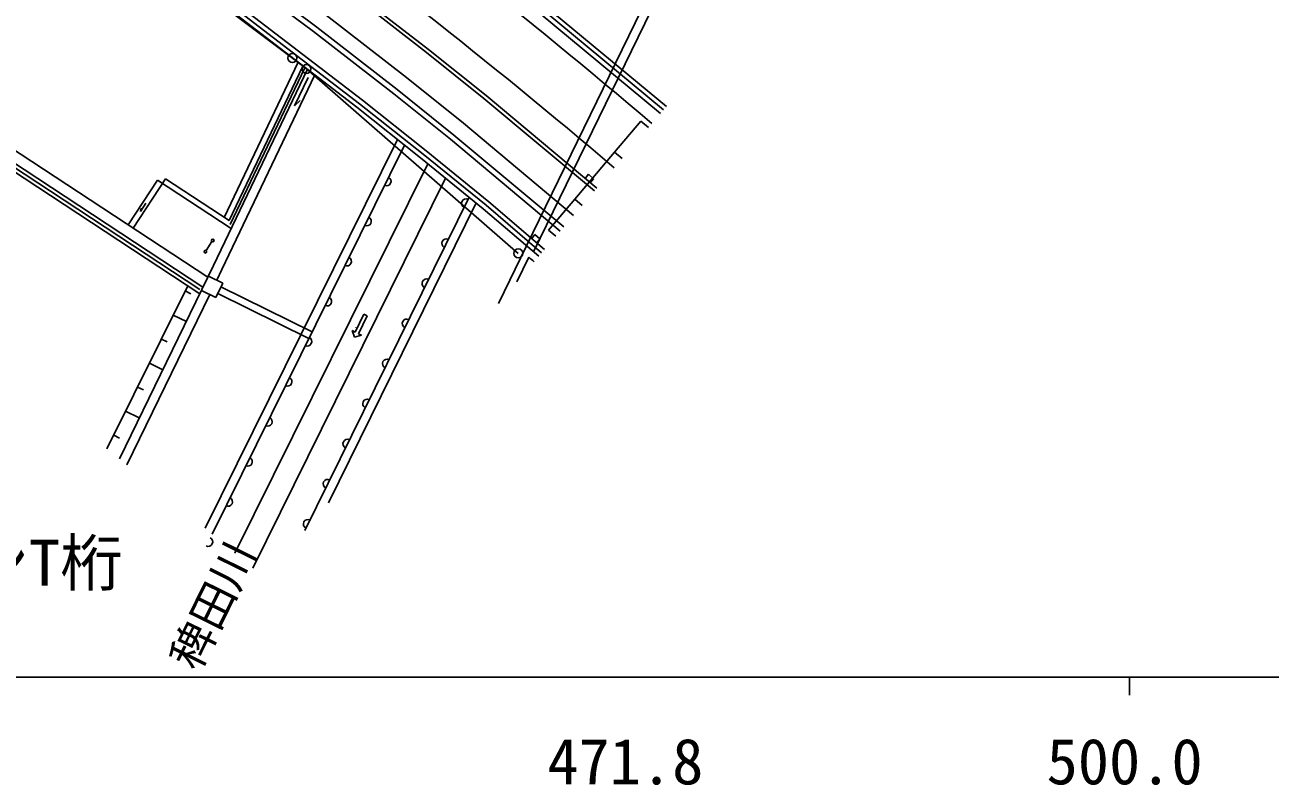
# Model space of a CAD drawing. Units: millimetres, scale not verified. Extents: x 40000 to 680000, y 20000 to 380000.
# Drawn here: x 506222 to 575856, y 198964 to 241488 of the extents above; entities that cross this region are included whole.
import ezdxf
from ezdxf.enums import TextEntityAlignment as Align

# ---------------------------------------------------------------- set-up
doc = ezdxf.new("R2010")
doc.units = ezdxf.units.MM
doc.header["$LTSCALE"] = 1000
for name, color, linetype, lineweight in [('M-BGD', 7, 'Continuous', 25), ('M-BMK-ROW', 30, 'Continuous', 25), ('M-STR-HTXT', 7, 'Continuous', 13), ('M-STR-STR1', 1, 'Continuous', 25), ('M-STR-STRC', 7, 'Continuous', 25), ('M-TTL-BAND', 7, 'Continuous', 25)]:
    doc.layers.add(name, color=color, linetype=linetype, lineweight=lineweight)
doc.styles.add('ＭＳ ゴシック', font='')
doc.styles.get('ＭＳ ゴシック').set_extended_font_data('MS Gothic')

msp = doc.modelspace()

# ---------------------------------------------------------------- linework, layer by layer
at = {"layer": 'M-BGD'}
for p, q in [((534662, 228792), (551624, 263648)), ((534662, 228792), (551624, 263648)), ((534269, 229127), (549368, 260154)), ((479405, 251715), (516449, 227368)), ((479202, 250879), (516009, 226688)), ((479252, 251085), (516180, 226815)), ((479152, 250673), (516004, 226452)), ((518722, 243859), (522370, 241118)), ((518900, 244100), (522553, 241356)), ((524162, 243461), (528676, 239949)), ((524284, 243620), (528800, 240106)), ((524940, 237081), (517717, 242618)), ((525094, 237278), (517866, 242819)), ((535146, 242361), (541935, 236730)), ((523069, 242031), (527562, 238536)), ((534988, 242167), (541773, 236539)), ((522370, 241118), (526850, 237633)), ((522553, 241356), (527035, 237868)), ((528676, 239949), (531893, 237379)), ((528800, 240106), (532020, 237533)), ((516769, 228025), (522018, 239017)), ((517358, 230720), (521507, 239409)), ((517636, 230537), (521748, 239147)), ((517697, 230316), (521883, 239082)), ((517238, 227799), (522440, 238693)), ((522061, 238550), (521303, 236962)), ((527562, 238536), (530753, 235985)), ((526850, 237633), (530025, 235095)), ((527035, 237868), (530215, 235328)), ((532020, 237533), (538201, 232354)), ((521303, 236962), (521620, 237254)), ((528502, 234248), (524940, 237081)), ((528659, 234443), (525094, 237278)), ((531893, 237379), (538072, 232201)), ((539197, 234377), (540668, 236108)), ((541095, 235745), (540668, 236108)), ((530753, 235985), (536903, 230832)), ((527051, 235083), (516295, 213334)), ((527451, 234764), (516691, 213005)), ((530025, 235095), (536157, 229957)), ((530215, 235328), (536352, 230185)), ((532013, 231395), (528502, 234248)), ((532173, 231588), (528659, 234443)), ((536974, 231744), (539197, 234377)), ((539617, 234013), (539197, 234377)), ((528752, 233723), (517968, 211937)), ((511994, 230296), (513642, 232803)), ((512270, 230114), (514083, 232872)), ((513642, 232803), (517759, 230097)), ((514083, 232872), (517636, 230537)), ((529751, 232911), (518971, 211090)), ((537547, 232896), (537734, 233142)), ((538018, 232883), (537734, 233142)), ((537842, 232651), (538018, 232883)), ((512993, 231508), (512685, 231051)), ((512685, 231051), (512719, 231233)), ((531059, 231849), (521870, 213211)), ((531457, 231526), (523191, 214759)), ((532013, 231395), (535120, 228742)), ((532173, 231588), (535282, 228932)), ((535504, 230012), (536974, 231744)), ((537380, 231391), (536974, 231744)), ((535910, 229667), (535504, 230012)), ((516684, 229367), (516355, 228866)), ((532703, 225908), (534269, 229127)), ((534567, 229543), (534735, 229765)), ((535027, 229527), (534735, 229765)), ((534853, 229298), (535027, 229527)), ((533738, 227122), (534403, 228488)), ((511508, 217218), (516769, 228025)), ((516951, 227210), (517238, 227799)), ((516483, 227437), (517292, 227043)), ((516898, 226234), (517292, 227043)), ((510808, 217772), (515329, 226895)), ((511925, 216886), (516557, 226400)), ((515185, 226604), (515510, 226442)), ((516089, 226628), (516898, 226234)), ((517015, 226468), (522105, 223954)), ((517188, 226829), (522282, 224312)), ((514519, 225259), (515266, 224889)), ((525172, 225300), (524686, 224299)), ((525362, 225208), (524874, 224208)), ((525172, 225300), (525362, 225208)), ((524686, 224299), (524520, 224386)), ((524520, 224386), (524662, 224011)), ((524732, 224555), (524723, 224537)), ((513853, 223915), (514178, 223754)), ((525046, 224131), (524662, 224011)), ((524874, 224208), (525046, 224131)), ((513187, 222571), (513934, 222201)), ((512520, 221227), (512846, 221066)), ((511854, 219883), (512621, 219504)), ((511188, 218539), (511514, 218378))]:
    msp.add_line(p, q, dxfattribs=at)
for centre in [(516725, 229430), (516313, 228803)]:
    msp.add_circle(centre, 75, dxfattribs=at)
for centre, radius, start, end in [((526449, 232737), 250, 243.68642, 63.68642), ((530892, 231511), 250, 63.75775, 243.75775), ((525341, 230496), 250, 243.68642, 63.68642), ((529786, 229268), 250, 63.75775, 243.75775), ((524232, 228256), 250, 243.68642, 63.68642), ((324895, -17676), 323250, 49.5317, 49.5992), ((528681, 227026), 250, 63.75775, 243.75775), ((523124, 226015), 250, 243.68642, 63.68642), ((527576, 224784), 250, 63.75775, 243.75775), ((522016, 223774), 250, 243.68642, 63.68642), ((526470, 222541), 250, 63.75775, 243.75775), ((520908, 221533), 250, 243.68642, 63.68642), ((525365, 220299), 250, 63.75775, 243.75775), ((519800, 219292), 250, 243.68642, 63.68642), ((524259, 218057), 250, 63.75775, 243.75775), ((518691, 217051), 250, 243.68642, 63.68642), ((523154, 215814), 250, 63.75775, 243.75775), ((517583, 214810), 250, 243.68642, 63.68642), ((522048, 213572), 250, 63.75775, 243.75775), ((516475, 212569), 250, 243.68642, 63.68642)]:
    msp.add_arc(centre, radius, start, end, dxfattribs=at)
at = {"layer": 'M-BMK-ROW'}
for p, q in [((517542, 242375), (521184, 239633)), ((521184, 239633), (521970, 239025)), ((521970, 239025), (533814, 228709))]:
    msp.add_line(p, q, dxfattribs=at)
for centre in [(521184, 239633), (521970, 239025), (533814, 228709)]:
    msp.add_circle(centre, 250, dxfattribs=at)
at = {"layer": 'M-STR-STR1'}
for p, q in [((524786, 236883), (517568, 242418)), ((535303, 242555), (542097, 236920)), ((528345, 234053), (524786, 236883)), ((531853, 231203), (528345, 234053)), ((531853, 231203), (534958, 228551))]:
    msp.add_line(p, q, dxfattribs=at)
at = {"layer": 'M-STR-STRC'}
for radius, start in [(333400, 49.52225), (330150, 49.52216)]:
    msp.add_arc((324857, -17637), radius, start, 54.27444, dxfattribs=at)
at = {"layer": 'M-TTL-BAND'}
for p, q in [((40000, 205000), (579000, 205000)), ((568000, 205000), (568000, 204000))]:
    msp.add_line(p, q, dxfattribs=at)

# ---------------------------------------------------------------- texts
at = {"layer": 'M-BGD', "style": 'ＭＳ ゴシック'}
msp.add_text('稗田川', height=1833, rotation=63.71, dxfattribs=at).set_placement((516388, 205000), align=Align.BOTTOM_LEFT)
at = {"layer": 'M-STR-HTXT', "style": 'ＭＳ ゴシック'}
msp.add_text('PCポステンT桁', height=2566, dxfattribs=at).set_placement((488959, 209349), align=Align.BOTTOM_LEFT)
at = {"layer": 'M-TTL-BAND', "style": 'ＭＳ ゴシック'}
for s, p in [('471.8', (539800, 198236)), ('500.0', (567721, 198236))]:
    msp.add_text(s, height=2566, dxfattribs=at).set_placement(p, align=Align.BOTTOM_CENTER)

doc.saveas('drawing.dxf')
